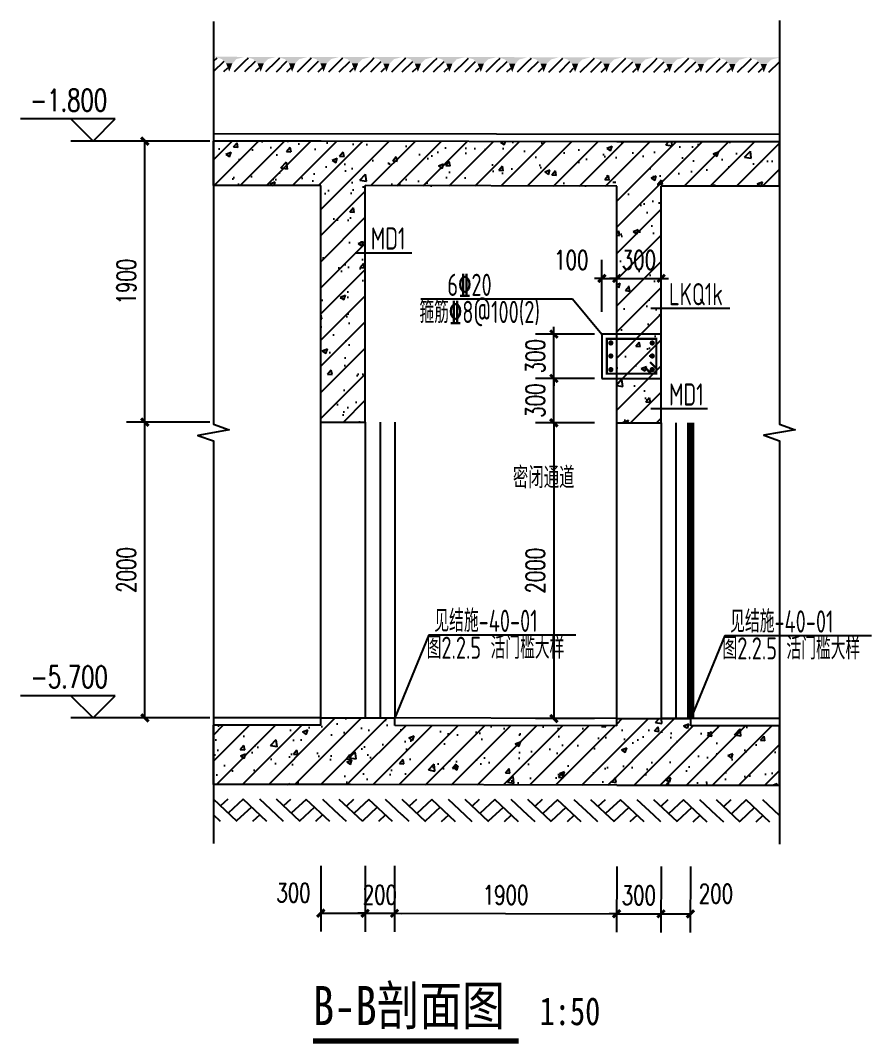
# Model space of a CAD drawing. Extents: x 37906 to 290206, y -18154 to 41246.
# Drawn here: x 90705 to 96459, y 23582 to 30500 of the extents above; entities that cross this region are included whole.
import ezdxf

# ---------------------------------------------------------------- set-up
doc = ezdxf.new("R2010")
doc.units = 0
doc.header["$LTSCALE"] = 1000
doc.header["$MEASUREMENT"] = 0
for name, color, linetype in [('$0$填充', 8, 'Continuous'), ('DIM_ELEV', 3, 'Continuous'), ('DIM_SYMB', 3, 'Continuous'), ('PUB_DIM', 3, 'Continuous'), ('PUB_HATCH', 8, 'Continuous'), ('PUB_TEXT', 7, 'Continuous'), ('REIN', 1, 'Continuous'), ('RF-M', 7, 'Continuous'), ('RF-QT', 30, 'Continuous'), ('SURFACE', 6, 'Continuous'), ('TEXT', 7, 'Continuous'), ('可见线', 7, 'Continuous')]:
    doc.layers.add(name, color=color, linetype=linetype)
doc.layers.add('RF-WZ', color=110, linetype='Continuous', lineweight=0)
doc.styles.add('_TCH_DIM', font='SIMPLEX', dxfattribs={"bigfont": 'GBCBIG'})
doc.styles.add('_TCH_DIM_T3', font='SIMPLEX', dxfattribs={"width": 0.705882, "bigfont": 'GBCBIG'})
doc.styles.add('KING-1', font='GBENOR', dxfattribs={"bigfont": 'GBCBIG'})
doc.styles.get("Standard").update_dxf_attribs({"font": 'tssdeng2.shx', "width": 0.7, "bigfont": 'hztxt.shx'})
doc.styles.add('TSSD_Rein', font='tssdeng2.shx', dxfattribs={"width": 0.7, "bigfont": 'tssdchn.shx'})
doc.styles.add('TYDG_01', font='', dxfattribs={"width": 0.8})
doc.styles.get('TYDG_01').set_extended_font_data('SimSun')
doc.dimstyles.new('_TCH_ARCH&&50', dxfattribs={"dimtxt": 127.5, "dimasz": 50, "dimexe": 125, "dimexo": 150, "dimgap": 61.25, "dimtad": 1, "dimdec": 0, "dimrnd": 5, "dimzin": 0, "dimdsep": 46, "dimtxsty": '_TCH_DIM_T3', "dimblk": 'ARCHTICK', "dimcen": 0.09, "dimclrt": 7, "dimazin": 2, "dimtfac": 1, "dimtdec": 0, "dimtix": 1, "dimtmove": 2, "dimatfit": 3, "dimfxl": 1, "dimtolj": 1, "dimtzin": 0, "dimarcsym": 0})
pattern_1 = [(45, (-1672266.89, -34304.78), (-88.388348, 88.388348), []), (50, (-1672266.9, -34304.78), (358.63009, -31.376067), [37.5, -412.5]), (355, (-1672266.9, -34304.8), (-69.37567, 376.09607), [30, -330]), (100.4514, (-1672237, -34307.4), (289.25469, 344.71977), [31.870095, -350.571056]), (46.1842, (-1672266.9, -34204.8), (533.62052, -82.75951), [56.25, -618.75]), (96.6356, (-1672222.4, -34211.7), (467.33135, 487.05894), [47.80514, -525.8565]), (351.1842, (-1672266.9, -34204.8), (467.33097, 487.0593), [45, -495]), (21, (-1672216.9, -34229.78), (298.453526, -201.309445), [37.5, -412.5]), (326, (-1672216.9, -34229.8), (121.657666, 362.57502), [30, -330]), (71.4514, (-1672192.02, -34246.56), (420.111314, 161.26525), [31.870095, -350.571056]), (37.5, (-1672266.89, -34304.78), (6.079928, 166.446927), [0, -326, 0, -335, 0, -331.25]), (7.5, (-1672266.9, -34304.78), (131.534769, 197.205856), [0, -191, 0, -318.5, 0, -126.25]), (327.5, (-1672378.39, -34304.78), (266.911218, -11.277436), [0, -125, 0, -390, 0, -517.5]), (317.5, (-1672428.4, -34304.78), (291.593085, 50.05249), [0, -162.5, 0, -259, 0, -367.5])]

# ---------------------------------------------------------------- blocks, each defined once
blk = doc.blocks.new('_ArchTick')
at = {"color": 0, "linetype": 'ByBlock', "const_width": 0.4}
blk.add_lwpolyline([(-0.5, -0.5), (0.5, 0.5)], dxfattribs=at)
blk = doc.blocks.new('*D946')
at = {"layer": 'Defpoints', "color": 0, "transparency": 16777216}
for p in [(95036.3, 24929.6), (95234.8, 24929.2), (95233.9, 24458.9)]:
    blk.add_point(p, dxfattribs=at)
at = {"layer": 'PUB_DIM', "color": 0, "lineweight": -2, "transparency": 16777216}
for p, q in [((95036, 24779.6), (95035.1, 24334.3)), ((95234.5, 24779.2), (95233.6, 24333.9)), ((95035.3, 24459.3), (95233.9, 24458.9))]:
    blk.add_line(p, q, dxfattribs=at)
at = {"layer": 'PUB_DIM', "color": 0, "lineweight": -2, "transparency": 16777216, "xscale": 50, "yscale": 50, "zscale": 50}
for p, rotation in [((95035.3, 24459.3), 179.8854537526869), ((95233.9, 24458.9), 359.8854537526869)]:
    blk.add_blockref('_ArchTick', p, dxfattribs=dict(at, rotation=rotation))
at = {"layer": 'PUB_DIM', "color": 7, "transparency": 16777216, "insert": (95406.7, 24596.1), "char_height": 127.5, "attachment_point": 5, "rotation": 359.88545, "style": '_TCH_DIM_T3'}
blk.add_mtext('\\A1;200', dxfattribs=at)
blk = doc.blocks.new('*D947')
at = {"layer": 'Defpoints', "color": 0, "transparency": 16777216}
for p in [(94736.3, 24930.2), (95036.3, 24929.6), (95035.3, 24459.3)]:
    blk.add_point(p, dxfattribs=at)
at = {"layer": 'PUB_DIM', "color": 0, "lineweight": -2, "transparency": 16777216}
for p, q in [((94736, 24780.2), (94735.1, 24334.9)), ((95036, 24779.6), (95035.1, 24334.3)), ((94735.3, 24459.9), (94685.3, 24460)), ((94735.3, 24459.9), (95035.3, 24459.3)), ((95035.3, 24459.3), (95085.3, 24459.2))]:
    blk.add_line(p, q, dxfattribs=at)
at = {"layer": 'PUB_DIM', "color": 0, "lineweight": -2, "transparency": 16777216, "xscale": 50, "yscale": 50, "zscale": 50}
for p, rotation in [((94735.3, 24459.9), 359.8854537526866), ((95035.3, 24459.3), 179.8854537526867)]:
    blk.add_blockref('_ArchTick', p, dxfattribs=dict(at, rotation=rotation))
at = {"layer": 'PUB_DIM', "color": 7, "transparency": 16777216, "insert": (94885.6, 24584.6), "char_height": 127.5, "attachment_point": 5, "rotation": 359.88545, "style": '_TCH_DIM_T3'}
blk.add_mtext('\\A1;300', dxfattribs=at)
blk = doc.blocks.new('*D948')
at = {"layer": 'Defpoints', "color": 0, "transparency": 16777216}
for p in [(93234.8, 24933.2), (94736.3, 24930.2), (94735.3, 24459.9)]:
    blk.add_point(p, dxfattribs=at)
at = {"layer": 'PUB_DIM', "color": 0, "lineweight": -2, "transparency": 16777216}
for p, q in [((93234.5, 24783.2), (93233.6, 24337.9)), ((94736, 24780.2), (94735.1, 24334.9)), ((93233.9, 24462.9), (94735.3, 24459.9))]:
    blk.add_line(p, q, dxfattribs=at)
at = {"layer": 'PUB_DIM', "color": 0, "lineweight": -2, "transparency": 16777216, "xscale": 50, "yscale": 50, "zscale": 50}
for p, rotation in [((93233.9, 24462.9), 179.8854537526875), ((94735.3, 24459.9), 359.8854537526876)]:
    blk.add_blockref('_ArchTick', p, dxfattribs=dict(at, rotation=rotation))
at = {"layer": 'PUB_DIM', "color": 7, "transparency": 16777216, "insert": (93984.9, 24586.4), "char_height": 127.5, "attachment_point": 5, "rotation": 359.88545, "style": '_TCH_DIM_T3'}
blk.add_mtext('\\A1;1900', dxfattribs=at)
blk = doc.blocks.new('*D949')
at = {"layer": 'Defpoints', "color": 0, "transparency": 16777216}
for p in [(93036.3, 24933.6), (93234.8, 24933.2), (93233.9, 24462.9)]:
    blk.add_point(p, dxfattribs=at)
at = {"layer": 'PUB_DIM', "color": 0, "lineweight": -2, "transparency": 16777216}
for p, q in [((93036, 24783.6), (93035.1, 24338.3)), ((93234.5, 24783.2), (93233.6, 24337.9)), ((93035.4, 24463.3), (92985.4, 24463.4)), ((93035.4, 24463.3), (93233.9, 24462.9)), ((93233.9, 24462.9), (93283.9, 24462.8))]:
    blk.add_line(p, q, dxfattribs=at)
at = {"layer": 'PUB_DIM', "color": 0, "lineweight": -2, "transparency": 16777216, "xscale": 50, "yscale": 50, "zscale": 50}
for p, rotation in [((93035.4, 24463.3), 359.8854537526865), ((93233.9, 24462.9), 179.8854537526866)]:
    blk.add_blockref('_ArchTick', p, dxfattribs=dict(at, rotation=rotation))
at = {"layer": 'PUB_DIM', "color": 7, "transparency": 16777216, "insert": (93134.9, 24588.1), "char_height": 127.5, "attachment_point": 5, "rotation": 359.88545, "style": '_TCH_DIM_T3'}
blk.add_mtext('\\A1;200', dxfattribs=at)
blk = doc.blocks.new('*D950')
at = {"layer": 'Defpoints', "color": 0, "transparency": 16777216}
for p in [(92736.3, 24934.2), (93036.3, 24933.6), (93035.4, 24463.3)]:
    blk.add_point(p, dxfattribs=at)
at = {"layer": 'PUB_DIM', "color": 0, "lineweight": -2, "transparency": 16777216}
for p, q in [((92736, 24784.2), (92735.1, 24338.9)), ((93036, 24783.6), (93035.1, 24338.3)), ((92735.4, 24463.9), (93035.4, 24463.3))]:
    blk.add_line(p, q, dxfattribs=at)
at = {"layer": 'PUB_DIM', "color": 0, "lineweight": -2, "transparency": 16777216, "xscale": 50, "yscale": 50, "zscale": 50}
for p, rotation in [((92735.4, 24463.9), 179.8854537526859), ((93035.4, 24463.3), 359.8854537526859)]:
    blk.add_blockref('_ArchTick', p, dxfattribs=dict(at, rotation=rotation))
at = {"layer": 'PUB_DIM', "color": 7, "transparency": 16777216, "insert": (92550.7, 24601.7), "char_height": 127.5, "attachment_point": 5, "rotation": 359.88545, "style": '_TCH_DIM_T3'}
blk.add_mtext('\\A1;300', dxfattribs=at)
blk = doc.blocks.new('*D951')
at = {"layer": 'Defpoints', "color": 0, "transparency": 16777216}
for p in [(91546.2, 29684.2), (92136.3, 29684.2), (92136.3, 27784.2)]:
    blk.add_point(p, dxfattribs=at)
at = {"layer": 'PUB_DIM', "color": 0, "lineweight": -2, "transparency": 16777216}
for p, q in [((91986.3, 29684.2), (91421.2, 29684.2)), ((91546.2, 27784.2), (91546.2, 29684.2)), ((91986.3, 27784.2), (91421.2, 27784.2))]:
    blk.add_line(p, q, dxfattribs=at)
at = {"layer": 'PUB_DIM', "color": 0, "lineweight": -2, "transparency": 16777216, "xscale": 50, "yscale": 50, "zscale": 50}
for p, rotation in [((91546.2, 29684.2), 90), ((91546.2, 27784.2), 270)]:
    blk.add_blockref('_ArchTick', p, dxfattribs=dict(at, rotation=rotation))
at = {"layer": 'PUB_DIM', "color": 7, "transparency": 16777216, "insert": (91421.2, 28734.2), "char_height": 127.5, "attachment_point": 5, "rotation": 90, "style": '_TCH_DIM_T3'}
blk.add_mtext('\\A1;1900', dxfattribs=at)
blk = doc.blocks.new('*D952')
at = {"layer": 'Defpoints', "color": 0, "transparency": 16777216}
for p in [(91546.2, 27784.2), (92136.3, 27784.2), (92136.3, 25784.2)]:
    blk.add_point(p, dxfattribs=at)
at = {"layer": 'PUB_DIM', "color": 0, "lineweight": -2, "transparency": 16777216}
for p, q in [((91986.3, 27784.2), (91421.2, 27784.2)), ((91546.2, 25784.2), (91546.2, 27784.2)), ((91986.3, 25784.2), (91421.2, 25784.2))]:
    blk.add_line(p, q, dxfattribs=at)
at = {"layer": 'PUB_DIM', "color": 0, "lineweight": -2, "transparency": 16777216, "xscale": 50, "yscale": 50, "zscale": 50}
for p, rotation in [((91546.2, 27784.2), 90), ((91546.2, 25784.2), 270)]:
    blk.add_blockref('_ArchTick', p, dxfattribs=dict(at, rotation=rotation))
at = {"layer": 'PUB_DIM', "color": 7, "transparency": 16777216, "insert": (91421.2, 26784.2), "char_height": 127.5, "attachment_point": 5, "rotation": 90, "style": '_TCH_DIM_T3'}
blk.add_mtext('\\A1;2000', dxfattribs=at)
blk = doc.blocks.new('$LinePat$素土夯实')
at = {"color": 0}
for p, q in [((0, -210), (210, 0)), ((120, -300), (420, 0)), ((420, 0), (608, -188)), ((495, -300), (795, 0)), ((615, 0), (705, -90)), ((315, -105), (502, -293)), ((210, -210), (300, -300)), ((705, -300), (795, -210))]:
    blk.add_line(p, q, dxfattribs=at)
blk = doc.blocks.new('$LinePat$自然土壤')
at = {"color": 0}
for p, q in [((0, -90), (71, -19)), ((0, -300), (211, -89)), ((420, -300), (630, -90)), ((210, -300), (286, -224))]:
    blk.add_line(p, q, dxfattribs=at)
for points in [[(0, 0), (630, 0), (168, -45), (462, -45)], [(168, -45), (462, -45), (252, -132), (378, -132)], [(252, -132), (378, -132), (315, -300)]]:
    blk.add_solid(points, dxfattribs=at)
blk = doc.blocks.new('*D1037')
at = {"layer": 'Defpoints', "color": 0, "transparency": 16777216}
for p in [(94736.3, 28756), (94636.3, 28379.6), (94736.3, 28379.6)]:
    blk.add_point(p, dxfattribs=at)
at = {"layer": 'PUB_DIM', "color": 0, "lineweight": -2, "transparency": 16777216}
for p, q in [((94636.3, 28529.6), (94636.3, 28881)), ((94736.3, 28529.6), (94736.3, 28881)), ((94636.3, 28756), (94586.3, 28756)), ((94636.3, 28756), (94736.3, 28756)), ((94736.3, 28756), (94786.3, 28756))]:
    blk.add_line(p, q, dxfattribs=at)
at = {"layer": 'PUB_DIM', "color": 0, "lineweight": -2, "transparency": 16777216, "xscale": 50, "yscale": 50, "zscale": 50}
blk.add_blockref('_ArchTick', (94636.3, 28756), dxfattribs=at)
at = {"layer": 'PUB_DIM', "color": 0, "lineweight": -2, "transparency": 16777216, "xscale": 50, "yscale": 50, "zscale": 50, "rotation": 180}
blk.add_blockref('_ArchTick', (94736.3, 28756), dxfattribs=at)
at = {"layer": 'PUB_DIM', "color": 7, "transparency": 16777216, "insert": (94429.1, 28881), "char_height": 127.5, "attachment_point": 5, "style": '_TCH_DIM_T3'}
blk.add_mtext('\\A1;100', dxfattribs=at)
blk = doc.blocks.new('*D1038')
at = {"layer": 'Defpoints', "color": 0, "transparency": 16777216}
for p in [(95036.3, 28756), (94736.3, 28379.6), (95036.3, 28379.6)]:
    blk.add_point(p, dxfattribs=at)
at = {"layer": 'PUB_DIM', "color": 0, "lineweight": -2, "transparency": 16777216}
for p, q in [((94736.3, 28529.6), (94736.3, 28881)), ((95036.3, 28529.6), (95036.3, 28881)), ((94736.3, 28756), (94686.3, 28756)), ((94736.3, 28756), (95036.3, 28756)), ((95036.3, 28756), (95086.3, 28756))]:
    blk.add_line(p, q, dxfattribs=at)
at = {"layer": 'PUB_DIM', "color": 0, "lineweight": -2, "transparency": 16777216, "xscale": 50, "yscale": 50, "zscale": 50}
blk.add_blockref('_ArchTick', (94736.3, 28756), dxfattribs=at)
at = {"layer": 'PUB_DIM', "color": 0, "lineweight": -2, "transparency": 16777216, "xscale": 50, "yscale": 50, "zscale": 50, "rotation": 180}
blk.add_blockref('_ArchTick', (95036.3, 28756), dxfattribs=at)
at = {"layer": 'PUB_DIM', "color": 7, "transparency": 16777216, "insert": (94886.3, 28881), "char_height": 127.5, "attachment_point": 5, "style": '_TCH_DIM_T3'}
blk.add_mtext('\\A1;300', dxfattribs=at)
blk = doc.blocks.new('*D1039')
at = {"layer": 'Defpoints', "color": 0, "transparency": 16777216}
for p in [(94311.2, 28079.6), (94736.3, 28079.6), (94736.3, 27779.6)]:
    blk.add_point(p, dxfattribs=at)
at = {"layer": 'PUB_DIM', "color": 0, "lineweight": -2, "transparency": 16777216}
for p, q in [((94311.2, 28079.6), (94311.2, 28129.6)), ((94586.3, 28079.6), (94186.2, 28079.6)), ((94311.2, 27779.6), (94311.2, 28079.6)), ((94586.3, 27779.6), (94186.2, 27779.6)), ((94311.2, 27779.6), (94311.2, 27729.6))]:
    blk.add_line(p, q, dxfattribs=at)
at = {"layer": 'PUB_DIM', "color": 0, "lineweight": -2, "transparency": 16777216, "xscale": 50, "yscale": 50, "zscale": 50}
for p, rotation in [((94311.2, 28079.6), 270), ((94311.2, 27779.6), 90)]:
    blk.add_blockref('_ArchTick', p, dxfattribs=dict(at, rotation=rotation))
at = {"layer": 'PUB_DIM', "color": 7, "transparency": 16777216, "insert": (94186.2, 27929.6), "char_height": 127.5, "attachment_point": 5, "rotation": 90, "style": '_TCH_DIM_T3'}
blk.add_mtext('\\A1;300', dxfattribs=at)
blk = doc.blocks.new('*D1040')
at = {"layer": 'Defpoints', "color": 0, "transparency": 16777216}
for p in [(94311.2, 28379.6), (94736.3, 28379.6), (94736.3, 28079.6)]:
    blk.add_point(p, dxfattribs=at)
at = {"layer": 'PUB_DIM', "color": 0, "lineweight": -2, "transparency": 16777216}
for p, q in [((94586.3, 28379.6), (94186.2, 28379.6)), ((94311.2, 28379.6), (94311.2, 28429.6)), ((94311.2, 28079.6), (94311.2, 28379.6)), ((94586.3, 28079.6), (94186.2, 28079.6)), ((94311.2, 28079.6), (94311.2, 28029.6))]:
    blk.add_line(p, q, dxfattribs=at)
at = {"layer": 'PUB_DIM', "color": 0, "lineweight": -2, "transparency": 16777216, "xscale": 50, "yscale": 50, "zscale": 50}
for p, rotation in [((94311.2, 28379.6), 270), ((94311.2, 28079.6), 90)]:
    blk.add_blockref('_ArchTick', p, dxfattribs=dict(at, rotation=rotation))
at = {"layer": 'PUB_DIM', "color": 7, "transparency": 16777216, "insert": (94186.2, 28229.6), "char_height": 127.5, "attachment_point": 5, "rotation": 90, "style": '_TCH_DIM_T3'}
blk.add_mtext('\\A1;300', dxfattribs=at)
blk = doc.blocks.new('*D1041')
at = {"layer": 'Defpoints', "color": 0, "transparency": 16777216}
for p in [(94736.3, 27779.6), (94311.2, 25779.6), (94736.3, 25779.6)]:
    blk.add_point(p, dxfattribs=at)
at = {"layer": 'PUB_DIM', "color": 0, "lineweight": -2, "transparency": 16777216}
for p, q in [((94586.3, 27779.6), (94186.2, 27779.6)), ((94311.2, 27779.6), (94311.2, 25779.6)), ((94586.3, 25779.6), (94186.2, 25779.6))]:
    blk.add_line(p, q, dxfattribs=at)
at = {"layer": 'PUB_DIM', "color": 0, "lineweight": -2, "transparency": 16777216, "xscale": 50, "yscale": 50, "zscale": 50}
for p, rotation in [((94311.2, 27779.6), 90), ((94311.2, 25779.6), 270)]:
    blk.add_blockref('_ArchTick', p, dxfattribs=dict(at, rotation=rotation))
at = {"layer": 'PUB_DIM', "color": 7, "transparency": 16777216, "insert": (94186.2, 26779.6), "char_height": 127.5, "attachment_point": 5, "rotation": 90, "style": '_TCH_DIM_T3'}
blk.add_mtext('\\A1;2000', dxfattribs=at)

msp = doc.modelspace()

# ---------------------------------------------------------------- hatches: boundary and pattern name
at = {"layer": 'PUB_HATCH'}
h = msp.add_hatch(dxfattribs=at)
h.set_pattern_fill('钢筋混凝土', color=256, scale=50, style=0)
h.set_pattern_definition(pattern_1)
h.paths.add_polyline_path([(92811.5, 29534.1), (92736.3, 29684.2), (92010.3, 29684.2), (92010.3, 29384.2), (92736.3, 29384.2)])
h = msp.add_hatch(dxfattribs=at)
h.set_pattern_fill('钢筋混凝土', color=256, scale=50, style=0)
h.set_pattern_definition(pattern_1)
h.paths.add_polyline_path([(94811.4, 29529.6), (94737, 29679.6), (92737, 29684.2), (92811.5, 29534.1), (93036.3, 29383.5), (94736.3, 29379.6)])
h = msp.add_hatch(dxfattribs=at)
h.set_pattern_fill('钢筋混凝土', color=256, scale=50, style=0)
h.set_pattern_definition(pattern_1)
h.paths.add_polyline_path([(95836.3, 29679.6), (94736.3, 29679.6), (94811.4, 29529.6), (95036.3, 29379.6), (95836.3, 29379.6)])
h = msp.add_hatch(dxfattribs=at)
h.set_pattern_fill('钢筋混凝土', color=256, scale=50, style=0)
h.set_pattern_definition(pattern_1)
h.paths.add_polyline_path([(93036.3, 27784.2), (93036.3, 29383.5), (92811.5, 29534.1), (92736.3, 29384.2), (92736.3, 27784.2)])
h = msp.add_hatch(dxfattribs=at)
h.set_pattern_fill('钢筋混凝土', color=256, scale=50, style=0)
h.set_pattern_definition(pattern_1)
h.paths.add_polyline_path([(95036.3, 27779.6), (95036.3, 29379.6), (94811.4, 29529.6), (94736.3, 29379.6), (94736.3, 27779.6)])
h = msp.add_hatch(dxfattribs=at)
h.set_pattern_fill('钢筋混凝土', color=256, scale=50, style=0)
h.set_pattern_definition(pattern_1)
h.paths.add_polyline_path([(92736.4, 25600.9), (92736.3, 25734.2), (92010.3, 25734.2), (92010.3, 25334.2), (92736.3, 25334.2)])
h = msp.add_hatch(dxfattribs=at)
h.set_pattern_fill('钢筋混凝土', color=256, scale=50, style=0)
h.set_pattern_definition(pattern_1)
h.paths.add_polyline_path([(92961.2, 25533.8), (92736.3, 25734.2), (92736.9, 25734.2), (92736.5, 25600.9), (92736.1, 25334.2), (92936.1, 25333.8)])
h = msp.add_hatch(dxfattribs=at)
h.set_pattern_fill('钢筋混凝土', color=256, scale=50, style=0)
h.set_pattern_definition(pattern_1)
h.paths.add_polyline_path([(92961.2, 25533.8), (93236.3, 25733.1), (93236.3, 25784.2), (92736.3, 25784.2), (92736.3, 25734.2)])
h = msp.add_hatch(dxfattribs=at)
h.set_pattern_fill('钢筋混凝土', color=256, scale=50, style=0)
h.set_pattern_definition(pattern_1)
h.paths.add_polyline_path([(94969.6, 25596.2), (95236.3, 25729.6), (95236.3, 25779.6), (94736.3, 25779.6), (94736.3, 25729.6)])
h = msp.add_hatch(dxfattribs=at)
h.set_pattern_fill('钢筋混凝土', color=256, scale=50, style=0)
h.set_pattern_definition(pattern_1)
h.paths.add_polyline_path([(94736.5, 25596.2), (94737, 25729.6), (93236.3, 25733.1), (92961.2, 25533.8), (92936.1, 25333.8), (94736, 25329.6)])
h = msp.add_hatch(dxfattribs=at)
h.set_pattern_fill('钢筋混凝土', color=256, scale=50, style=0)
h.set_pattern_definition(pattern_1)
h.paths.add_polyline_path([(94969.6, 25596.2), (94736.3, 25729.6), (94736.4, 25596.2), (94736.3, 25329.6), (94936.3, 25329.6)])
h = msp.add_hatch(dxfattribs=at)
h.set_pattern_fill('钢筋混凝土', color=256, scale=50, style=0)
h.set_pattern_definition(pattern_1)
h.paths.add_polyline_path([(95836.3, 25729.6), (95236.3, 25729.6), (94969.6, 25596.2), (94936.3, 25329.6), (95836.3, 25329.6)])

# ---------------------------------------------------------------- linework, layer by layer
for p, q in [((95836.3, 29729.6), (92010.3, 29734.2)), ((93350.1, 28926.5), (92966.9, 28926.5)), ((95500.6, 28553.2), (94967.4, 28553.3)), ((95350.6, 27875), (94967.4, 27875))]:
    msp.add_line(p, q)
at = {"layer": 'DIM_ELEV'}
for p, q in [((91346.2, 29834.2), (90705.3, 29834.2)), ((91196.2, 29684.2), (91046.2, 29834.2)), ((91196.2, 29684.2), (91346.2, 29834.2)), ((91546.2, 29684.2), (91046.2, 29684.2)), ((91346.2, 25934.2), (90705.3, 25934.2)), ((91196.2, 25784.2), (91046.2, 25934.2)), ((91196.2, 25784.2), (91346.2, 25934.2)), ((91546.2, 25784.2), (91046.2, 25784.2))]:
    msp.add_line(p, q, dxfattribs=at)
at = {"layer": 'DIM_SYMB'}
for points in [[(92010.3, 30492.4), (92010.3, 27769.6), (92115.3, 27731.3), (91905.3, 27694.3), (92010.3, 27657.1), (92010.3, 24934.2)], [(95836.3, 30500.1), (95836.3, 27771.1), (95941.3, 27732.9), (95731.3, 27695.9), (95836.3, 27658.6), (95836.3, 24929.6)]]:
    msp.add_lwpolyline(points, dxfattribs=at)
at = {"layer": 'DIM_SYMB', "const_width": 35}
msp.add_lwpolyline([(92682.2, 23599.9), (94074.2, 23599.9)], dxfattribs=at)
at = {"layer": 'REIN', "const_width": 15}
msp.add_lwpolyline([(95003.8, 28347.1), (95003.8, 28112.1), (94668.8, 28112.1), (94668.8, 28347.1)], close=True, dxfattribs=at)
at = {"layer": 'REIN', "const_width": 17.5}
for points in [[(94705.1, 28319.3, -1), (94687.6, 28319.3, -1)], [(94967.5, 28319.3, 1), (94985, 28319.3, 1)], [(94705.1, 28231.3, -1), (94687.6, 28231.3, -1)], [(94967.5, 28231.3, 1), (94985, 28231.3, 1)], [(94705.1, 28139.3, -1), (94687.6, 28139.3, -1)], [(94967.5, 28139.3, 1), (94985, 28139.3, 1)]]:
    msp.add_lwpolyline(points, format="xyb", close=True, dxfattribs=at)
at = {"layer": 'REIN', "const_width": 15}
for points in [[(94968.4, 28112.1), (94926, 28154.5)], [(94961.3, 28189.9), (95003.8, 28147.4)]]:
    msp.add_lwpolyline(points, dxfattribs=at)
at = {"layer": 'RF-M'}
for p, q in [((92736.3, 25784.2), (92736.3, 27784.2)), ((93036.3, 27784.2), (93036.3, 25784.2)), ((93136.3, 27784.2), (93136.3, 25784.2)), ((93236.3, 27784.2), (93236.3, 25784.2)), ((94736.3, 25779.6), (94736.3, 27779.6)), ((95036.3, 27779.6), (95036.3, 25779.6)), ((95136.3, 27779.6), (95136.3, 25779.6)), ((95236.3, 27779.6), (95236.3, 25779.6))]:
    msp.add_line(p, q, dxfattribs=at)
at = {"layer": 'RF-M', "const_width": 50}
msp.add_lwpolyline([(95236.3, 27779.6), (95236.3, 25779.6)], dxfattribs=at)
at = {"layer": 'RF-QT'}
for p, q in [((92736.3, 29684.2), (92010.3, 29684.2)), ((92010.3, 29384.2), (92010.3, 29684.2)), ((94737, 29679.6), (92737, 29684.2)), ((95836.3, 29679.6), (94736.3, 29679.6)), ((95836.3, 29379.6), (95836.3, 29679.6)), ((92736.3, 29384.2), (92010.3, 29384.2)), ((92736.3, 27784.2), (92736.3, 29384.2)), ((93036.3, 27784.2), (93036.3, 29383.5)), ((94736.3, 29379.6), (93036.3, 29383.5)), ((94736.3, 27779.6), (94736.3, 29379.6)), ((95836.3, 29379.6), (95036.3, 29379.6)), ((95036.3, 27779.6), (95036.3, 29379.6)), ((92736.3, 27784.2), (93036.3, 27784.2)), ((94736.3, 27779.6), (95036.3, 27779.6)), ((92736.3, 25734.2), (92010.3, 25734.2)), ((92010.3, 25334.2), (92010.3, 25734.2)), ((92736.3, 25734.2), (92736.3, 25784.2)), ((92736.3, 25784.2), (93236.3, 25784.2)), ((92736.3, 25734.2), (92736.9, 25734.2)), ((93236.3, 25733.1), (93236.3, 25784.2)), ((94736.3, 25729.6), (94736.3, 25779.6)), ((94736.3, 25779.6), (95236.3, 25779.6)), ((95236.3, 25729.6), (95236.3, 25779.6)), ((94737, 25729.6), (93236.3, 25733.1)), ((95836.3, 25729.6), (95236.3, 25729.6)), ((95836.3, 25329.6), (95836.3, 25729.6)), ((92736.3, 25334.2), (92010.3, 25334.2)), ((92936.1, 25333.8), (92736.1, 25334.2)), ((94736, 25329.6), (92936.1, 25333.8)), ((94736.3, 25329.6), (95836.3, 25329.6))]:
    msp.add_line(p, q, dxfattribs=at)
at = {"layer": 'TEXT'}
for p, q in [((93411.5, 28616.9), (94436.3, 28616.9)), ((94436.3, 28616.9), (94636.3, 28379.6))]:
    msp.add_line(p, q, dxfattribs=at)
at = {"layer": 'TEXT', "color": 4}
for p, q in [((93466.9, 26346.5), (93236.3, 25784.6)), ((93466.9, 26346.5), (94458.6, 26346.5)), ((95466.8, 26342.1), (95236.3, 25780.2)), ((95466.8, 26342.1), (96458.6, 26342.1))]:
    msp.add_line(p, q, dxfattribs=at)
at = {"layer": 'TEXT'}
msp.add_lwpolyline([(94636.3, 28079.6), (95036.3, 28079.6), (95036.3, 28379.6), (94636.3, 28379.6)], close=True, dxfattribs=at)
at = {"layer": '可见线'}
for p, q in [((92736.3, 25784.2), (92010.3, 25784.2)), ((94736.3, 25779.6), (93036.3, 25784.2)), ((95836.3, 25779.6), (95036.3, 25779.6))]:
    msp.add_line(p, q, dxfattribs=at)

# ---------------------------------------------------------------- block references
at = {"layer": '$0$填充', "xscale": -0.5347276276303903, "yscale": 0.5, "zscale": 0.5, "rotation": 359.9303205138699}
for p in [(92435.4, 25233.7), (92860.5, 25233.2), (93285.6, 25232.7), (93710.7, 25232.2), (94135.8, 25231.6), (94560.9, 25231.1), (94986, 25230.6), (95411.2, 25230.1), (95836.3, 25229.6)]:
    msp.add_blockref('$LinePat$素土夯实', p, dxfattribs=at)
at = {"layer": 'SURFACE', "color": 8, "xscale": 0.3373876698070646, "yscale": 0.3333333333333333, "zscale": 0.3333333333333333, "rotation": 359.9303205034169}
for p in [(92010.4, 30254.4), (92222.9, 30254.2), (92435.5, 30253.9), (92648, 30253.7), (92860.6, 30253.4), (93073.1, 30253.1), (93285.7, 30252.9), (93498.2, 30252.6), (93710.8, 30252.4), (93923.3, 30252.1), (94135.9, 30251.8), (94348.4, 30251.6), (94561, 30251.3), (94773.6, 30251.1), (94986.1, 30250.8), (95198.7, 30250.5), (95411.2, 30250.3), (95623.8, 30250)]:
    msp.add_blockref('$LinePat$自然土壤', p, dxfattribs=at)

# ---------------------------------------------------------------- texts
at = {"width": 0.7}
msp.add_text('MD1', height=150, dxfattribs=at).set_placement((93073.3, 28951.1))
for s, p in [('LKQ1k', (95089.5, 28574.4)), ('MD1', (95089.5, 27896.1))]:
    msp.add_text(s, height=150, rotation=359.99028, dxfattribs=at).set_placement(p)
at = {"layer": 'PUB_TEXT'}
for s, height, style, width, p in [('-1.800', 148.75, '_TCH_DIM', 0.705882, (90769.8, 29886.7)), ('-5.700', 148.75, '_TCH_DIM', 0.705882, (90772.8, 25986.7)), ('B-B剖面图', 264.35, 'TYDG_01', 0.8, (92682.2, 23706.8)), ('1:50', 188.82, 'TYDG_01', 0.8, (94214.2, 23706.8))]:
    msp.add_text(s, height=height, dxfattribs=dict(at, style=style, width=width)).set_placement(p)
at = {"layer": 'RF-WZ', "style": 'KING-1'}
msp.add_text('密闭通道', height=144.68, dxfattribs=at).set_placement((94034.2, 27336.5))
at = {"layer": 'TEXT', "color": 4, "ltscale": 100, "style": 'TSSD_Rein', "width": 0.7}
for s, p in [('6\x8420', (93591.1, 28637.6)), ('箍筋\x848@100(2)', (93402.4, 28454.3)), ('见结施-40-01', (93503.2, 26365.6)), ('见结施-40-01', (95503.1, 26361.2)), ('图2.2.5 活门槛大样', (93451.1, 26183.7)), ('图2.2.5 活门槛大样', (95451.1, 26179.3))]:
    msp.add_text(s, height=150, dxfattribs=at).set_placement(p)

# ---------------------------------------------------------------- dimensions: what is measured, and where the dimension line sits
at = {"layer": 'PUB_DIM'}
for p1, p2, distance, picture, middle in [((92136.3, 27784.2), (92136.3, 29684.2), 590.1, '*D951', (91421.2, 28734.2)), ((94736.3, 28379.6), (95036.3, 28379.6), 376.4, '*D1038', (94886.3, 28881)), ((94736.3, 28079.6), (94736.3, 28379.6), 425.1, '*D1040', (94186.2, 28229.6)), ((94736.3, 27779.6), (94736.3, 28079.6), 425.1, '*D1039', (94186.2, 27929.6)), ((92136.3, 25784.2), (92136.3, 27784.2), 590.1, '*D952', (91421.2, 26784.2)), ((94736.3, 27779.6), (94736.3, 25779.6), -425.1, '*D1041', (94186.2, 26779.6)), ((94736.3, 24930.2), (95036.3, 24929.6), -470.3, '*D947', (94885.6, 24584.6))]:
    dim = msp.add_aligned_dim(p1=p1, p2=p2, distance=distance, dimstyle='_TCH_ARCH&&50', dxfattribs=at)
    dim.commit()
    dim.dimension.update_dxf_attribs({"geometry": picture, "text_midpoint": middle})
for base, p1, p2, angle, picture, middle in [((94736.3, 28756), (94636.3, 28379.6), (94736.3, 28379.6), 0, '*D1037', (94429.1, 28881)), ((93035.4, 24463.3), (92736.3, 24934.2), (93036.3, 24933.6), 359.88545, '*D950', (92550.7, 24601.7))]:
    dim = msp.add_linear_dim(base=base, p1=p1, p2=p2, angle=angle, dimstyle='_TCH_ARCH&&50', dxfattribs=at)
    dim.commit()
    dim.dimension.update_dxf_attribs({"geometry": picture, "text_midpoint": middle, "dimtype": 161})
for p1, p2, text, picture, middle in [((93036.3, 24933.6), (93234.8, 24933.2), '200', '*D949', (93134.9, 24588.1)), ((93234.8, 24933.2), (94736.3, 24930.2), '1900', '*D948', (93984.9, 24586.4))]:
    dim = msp.add_aligned_dim(p1=p1, p2=p2, distance=-470.3, text=text, dimstyle='_TCH_ARCH&&50', dxfattribs=at)
    dim.commit()
    dim.dimension.update_dxf_attribs({"geometry": picture, "text_midpoint": middle})
dim = msp.add_linear_dim(base=(95233.9, 24458.9), p1=(95036.3, 24929.6), p2=(95234.8, 24929.2), angle=359.88545, text='200', dimstyle='_TCH_ARCH&&50', dxfattribs=at)
dim.commit()
dim.dimension.update_dxf_attribs({"geometry": '*D946', "text_midpoint": (95406.7, 24596.1), "dimtype": 161})

doc.saveas('drawing.dxf')
